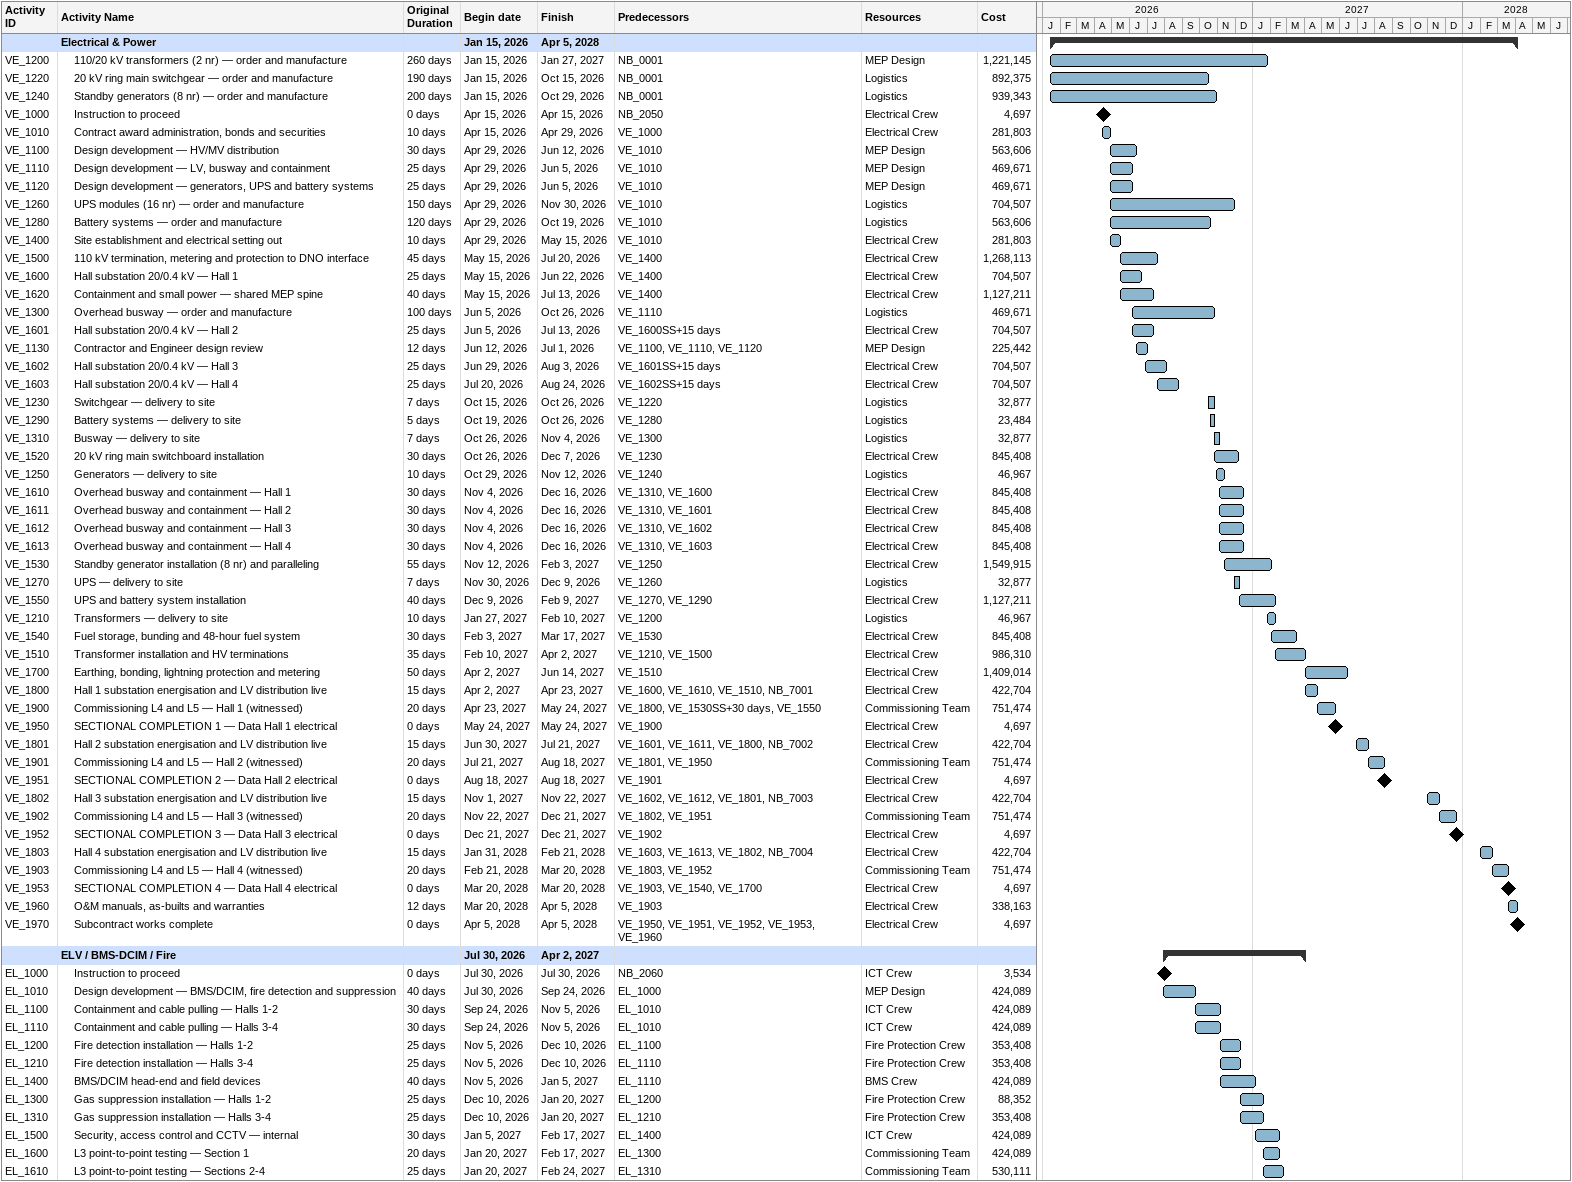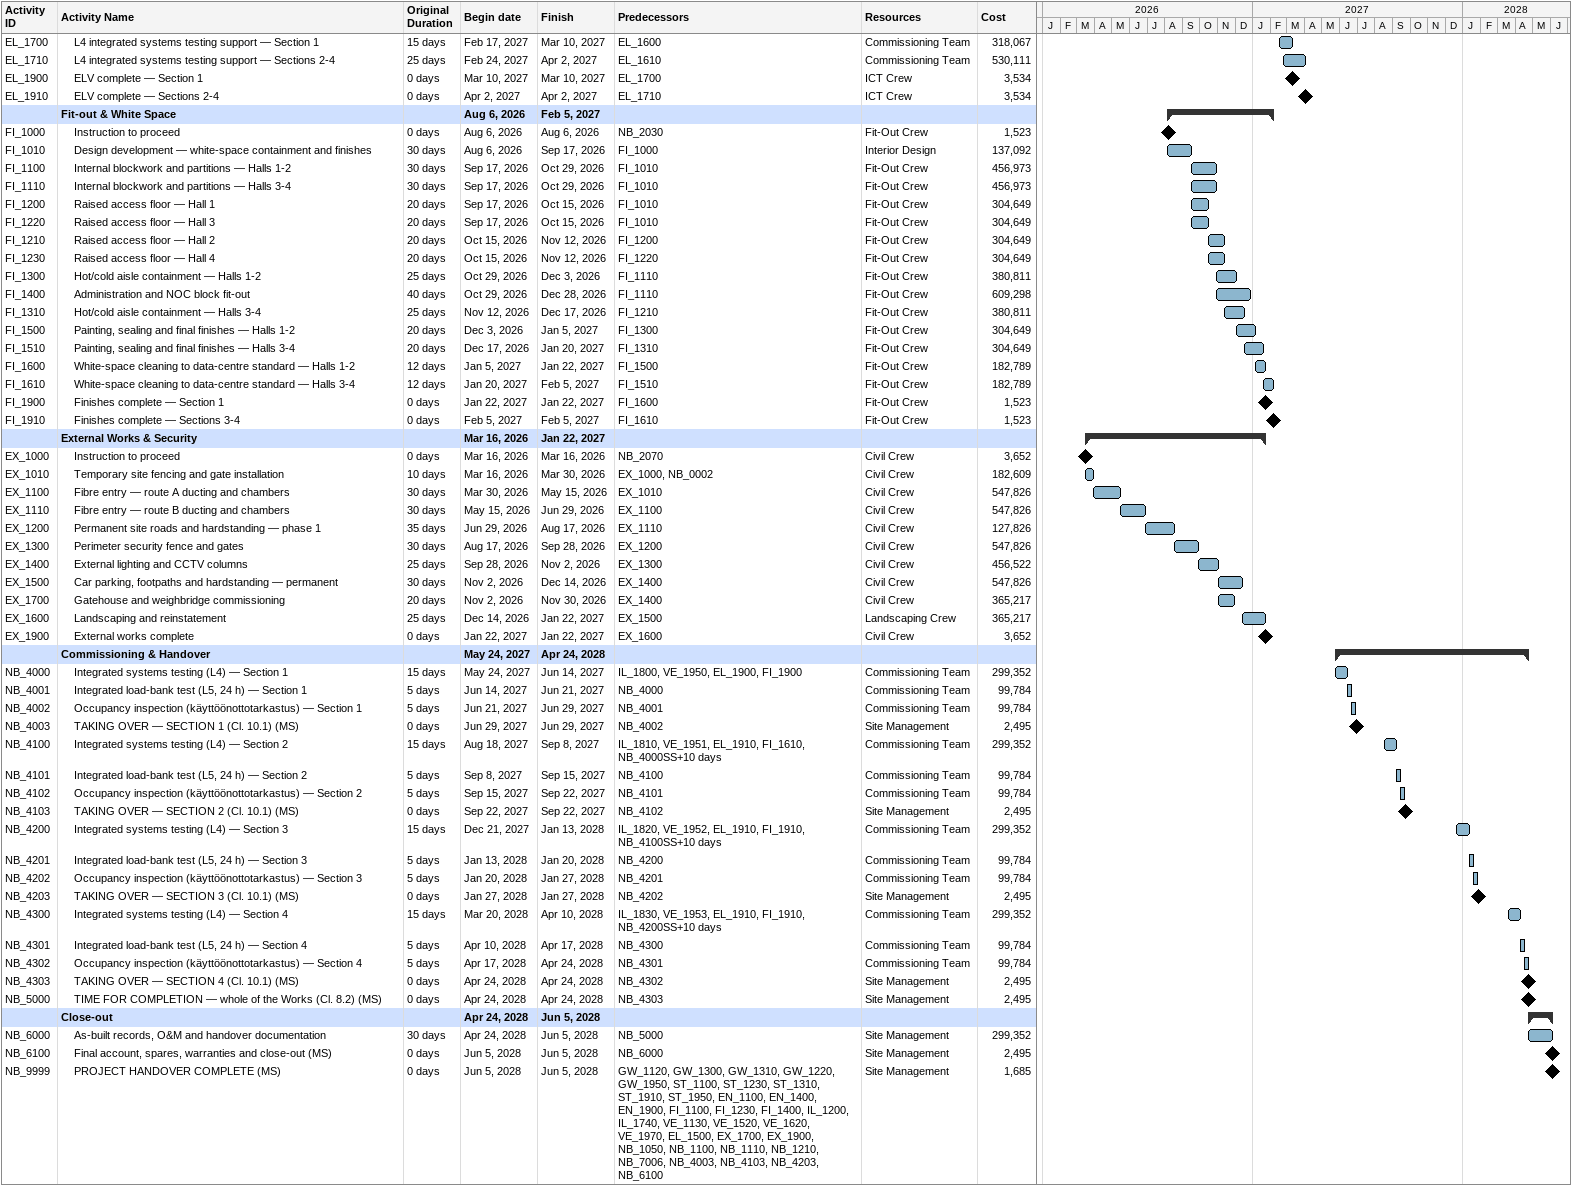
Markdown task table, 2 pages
| ID | Level | Task | Original duration | Start | Finish | Predecessors | Resources | Cost |
|---|---|---|---|---|---|---|---|---|
|  | 1 | **Electrical & Power** |  | 2026-01-15 | 2028-04-05 |  |  |  |
| VE_1200 | 2 | 110/20 kV transformers (2 nr) — order and manufacture | 260d | 2026-01-15 | 2027-01-27 | NB_0001 | MEP Design | 1221145 |
| VE_1220 | 2 | 20 kV ring main switchgear — order and manufacture | 190d | 2026-01-15 | 2026-10-15 | NB_0001 | Logistics | 892375 |
| VE_1240 | 2 | Standby generators (8 nr) — order and manufacture | 200d | 2026-01-15 | 2026-10-29 | NB_0001 | Logistics | 939343 |
| VE_1000 | 2 | Instruction to proceed | 0d | 2026-04-15 | 2026-04-15 | NB_2050 | Electrical Crew | 4697 |
| VE_1010 | 2 | Contract award administration, bonds and securities | 10d | 2026-04-15 | 2026-04-29 | VE_1000 | Electrical Crew | 281803 |
| VE_1100 | 2 | Design development — HV/MV distribution | 30d | 2026-04-29 | 2026-06-12 | VE_1010 | MEP Design | 563606 |
| VE_1110 | 2 | Design development — LV, busway and containment | 25d | 2026-04-29 | 2026-06-05 | VE_1010 | MEP Design | 469671 |
| VE_1120 | 2 | Design development — generators, UPS and battery systems | 25d | 2026-04-29 | 2026-06-05 | VE_1010 | MEP Design | 469671 |
| VE_1260 | 2 | UPS modules (16 nr) — order and manufacture | 150d | 2026-04-29 | 2026-11-30 | VE_1010 | Logistics | 704507 |
| VE_1280 | 2 | Battery systems — order and manufacture | 120d | 2026-04-29 | 2026-10-19 | VE_1010 | Logistics | 563606 |
| VE_1400 | 2 | Site establishment and electrical setting out | 10d | 2026-04-29 | 2026-05-15 | VE_1010 | Electrical Crew | 281803 |
| VE_1500 | 2 | 110 kV termination, metering and protection to DNO interface | 45d | 2026-05-15 | 2026-07-20 | VE_1400 | Electrical Crew | 1268113 |
| VE_1600 | 2 | Hall substation 20/0.4 kV — Hall 1 | 25d | 2026-05-15 | 2026-06-22 | VE_1400 | Electrical Crew | 704507 |
| VE_1620 | 2 | Containment and small power — shared MEP spine | 40d | 2026-05-15 | 2026-07-13 | VE_1400 | Electrical Crew | 1127211 |
| VE_1300 | 2 | Overhead busway — order and manufacture | 100d | 2026-06-05 | 2026-10-26 | VE_1110 | Logistics | 469671 |
| VE_1601 | 2 | Hall substation 20/0.4 kV — Hall 2 | 25d | 2026-06-05 | 2026-07-13 | VE_1600SS+15d | Electrical Crew | 704507 |
| VE_1130 | 2 | Contractor and Engineer design review | 12d | 2026-06-12 | 2026-07-01 | VE_1100, VE_1110, VE_1120 | MEP Design | 225442 |
| VE_1602 | 2 | Hall substation 20/0.4 kV — Hall 3 | 25d | 2026-06-29 | 2026-08-03 | VE_1601SS+15d | Electrical Crew | 704507 |
| VE_1603 | 2 | Hall substation 20/0.4 kV — Hall 4 | 25d | 2026-07-20 | 2026-08-24 | VE_1602SS+15d | Electrical Crew | 704507 |
| VE_1230 | 2 | Switchgear — delivery to site | 7d | 2026-10-15 | 2026-10-26 | VE_1220 | Logistics | 32877 |
| VE_1290 | 2 | Battery systems — delivery to site | 5d | 2026-10-19 | 2026-10-26 | VE_1280 | Logistics | 23484 |
| VE_1310 | 2 | Busway — delivery to site | 7d | 2026-10-26 | 2026-11-04 | VE_1300 | Logistics | 32877 |
| VE_1520 | 2 | 20 kV ring main switchboard installation | 30d | 2026-10-26 | 2026-12-07 | VE_1230 | Electrical Crew | 845408 |
| VE_1250 | 2 | Generators — delivery to site | 10d | 2026-10-29 | 2026-11-12 | VE_1240 | Logistics | 46967 |
| VE_1610 | 2 | Overhead busway and containment — Hall 1 | 30d | 2026-11-04 | 2026-12-16 | VE_1310, VE_1600 | Electrical Crew | 845408 |
| VE_1611 | 2 | Overhead busway and containment — Hall 2 | 30d | 2026-11-04 | 2026-12-16 | VE_1310, VE_1601 | Electrical Crew | 845408 |
| VE_1612 | 2 | Overhead busway and containment — Hall 3 | 30d | 2026-11-04 | 2026-12-16 | VE_1310, VE_1602 | Electrical Crew | 845408 |
| VE_1613 | 2 | Overhead busway and containment — Hall 4 | 30d | 2026-11-04 | 2026-12-16 | VE_1310, VE_1603 | Electrical Crew | 845408 |
| VE_1530 | 2 | Standby generator installation (8 nr) and paralleling | 55d | 2026-11-12 | 2027-02-03 | VE_1250 | Electrical Crew | 1549915 |
| VE_1270 | 2 | UPS — delivery to site | 7d | 2026-11-30 | 2026-12-09 | VE_1260 | Logistics | 32877 |
| VE_1550 | 2 | UPS and battery system installation | 40d | 2026-12-09 | 2027-02-09 | VE_1270, VE_1290 | Electrical Crew | 1127211 |
| VE_1210 | 2 | Transformers — delivery to site | 10d | 2027-01-27 | 2027-02-10 | VE_1200 | Logistics | 46967 |
| VE_1540 | 2 | Fuel storage, bunding and 48-hour fuel system | 30d | 2027-02-03 | 2027-03-17 | VE_1530 | Electrical Crew | 845408 |
| VE_1510 | 2 | Transformer installation and HV terminations | 35d | 2027-02-10 | 2027-04-02 | VE_1210, VE_1500 | Electrical Crew | 986310 |
| VE_1700 | 2 | Earthing, bonding, lightning protection and metering | 50d | 2027-04-02 | 2027-06-14 | VE_1510 | Electrical Crew | 1409014 |
| VE_1800 | 2 | Hall 1 substation energisation and LV distribution live | 15d | 2027-04-02 | 2027-04-23 | VE_1600, VE_1610, VE_1510, NB_7001 | Electrical Crew | 422704 |
| VE_1900 | 2 | Commissioning L4 and L5 — Hall 1 (witnessed) | 20d | 2027-04-23 | 2027-05-24 | VE_1800, VE_1530SS+30d, VE_1550 | Commissioning Team | 751474 |
| VE_1950 | 2 | SECTIONAL COMPLETION 1 — Data Hall 1 electrical | 0d | 2027-05-24 | 2027-05-24 | VE_1900 | Electrical Crew | 4697 |
| VE_1801 | 2 | Hall 2 substation energisation and LV distribution live | 15d | 2027-06-30 | 2027-07-21 | VE_1601, VE_1611, VE_1800, NB_7002 | Electrical Crew | 422704 |
| VE_1901 | 2 | Commissioning L4 and L5 — Hall 2 (witnessed) | 20d | 2027-07-21 | 2027-08-18 | VE_1801, VE_1950 | Commissioning Team | 751474 |
| VE_1951 | 2 | SECTIONAL COMPLETION 2 — Data Hall 2 electrical | 0d | 2027-08-18 | 2027-08-18 | VE_1901 | Electrical Crew | 4697 |
| VE_1802 | 2 | Hall 3 substation energisation and LV distribution live | 15d | 2027-11-01 | 2027-11-22 | VE_1602, VE_1612, VE_1801, NB_7003 | Electrical Crew | 422704 |
| VE_1902 | 2 | Commissioning L4 and L5 — Hall 3 (witnessed) | 20d | 2027-11-22 | 2027-12-21 | VE_1802, VE_1951 | Commissioning Team | 751474 |
| VE_1952 | 2 | SECTIONAL COMPLETION 3 — Data Hall 3 electrical | 0d | 2027-12-21 | 2027-12-21 | VE_1902 | Electrical Crew | 4697 |
| VE_1803 | 2 | Hall 4 substation energisation and LV distribution live | 15d | 2028-01-31 | 2028-02-21 | VE_1603, VE_1613, VE_1802, NB_7004 | Electrical Crew | 422704 |
| VE_1903 | 2 | Commissioning L4 and L5 — Hall 4 (witnessed) | 20d | 2028-02-21 | 2028-03-20 | VE_1803, VE_1952 | Commissioning Team | 751474 |
| VE_1953 | 2 | SECTIONAL COMPLETION 4 — Data Hall 4 electrical | 0d | 2028-03-20 | 2028-03-20 | VE_1903, VE_1540, VE_1700 | Electrical Crew | 4697 |
| VE_1960 | 2 | O&M manuals, as-builts and warranties | 12d | 2028-03-20 | 2028-04-05 | VE_1903 | Electrical Crew | 338163 |
| VE_1970 | 2 | Subcontract works complete | 0d | 2028-04-05 | 2028-04-05 | VE_1950, VE_1951, VE_1952, VE_1953, VE_1960 | Electrical Crew | 4697 |
|  | 1 | **ELV / BMS-DCIM / Fire** |  | 2026-07-30 | 2027-04-02 |  |  |  |
| EL_1000 | 2 | Instruction to proceed | 0d | 2026-07-30 | 2026-07-30 | NB_2060 | ICT Crew | 3534 |
| EL_1010 | 2 | Design development — BMS/DCIM, fire detection and suppression | 40d | 2026-07-30 | 2026-09-24 | EL_1000 | MEP Design | 424089 |
| EL_1100 | 2 | Containment and cable pulling — Halls 1-2 | 30d | 2026-09-24 | 2026-11-05 | EL_1010 | ICT Crew | 424089 |
| EL_1110 | 2 | Containment and cable pulling — Halls 3-4 | 30d | 2026-09-24 | 2026-11-05 | EL_1010 | ICT Crew | 424089 |
| EL_1200 | 2 | Fire detection installation — Halls 1-2 | 25d | 2026-11-05 | 2026-12-10 | EL_1100 | Fire Protection Crew | 353408 |
| EL_1210 | 2 | Fire detection installation — Halls 3-4 | 25d | 2026-11-05 | 2026-12-10 | EL_1110 | Fire Protection Crew | 353408 |
| EL_1400 | 2 | BMS/DCIM head-end and field devices | 40d | 2026-11-05 | 2027-01-05 | EL_1110 | BMS Crew | 424089 |
| EL_1300 | 2 | Gas suppression installation — Halls 1-2 | 25d | 2026-12-10 | 2027-01-20 | EL_1200 | Fire Protection Crew | 88352 |
| EL_1310 | 2 | Gas suppression installation — Halls 3-4 | 25d | 2026-12-10 | 2027-01-20 | EL_1210 | Fire Protection Crew | 353408 |
| EL_1500 | 2 | Security, access control and CCTV — internal | 30d | 2027-01-05 | 2027-02-17 | EL_1400 | ICT Crew | 424089 |
| EL_1600 | 2 | L3 point-to-point testing — Section 1 | 20d | 2027-01-20 | 2027-02-17 | EL_1300 | Commissioning Team | 424089 |
| EL_1610 | 2 | L3 point-to-point testing — Sections 2-4 | 25d | 2027-01-20 | 2027-02-24 | EL_1310 | Commissioning Team | 530111 |
| EL_1700 | 2 | L4 integrated systems testing support — Section 1 | 15d | 2027-02-17 | 2027-03-10 | EL_1600 | Commissioning Team | 318067 |
| EL_1710 | 2 | L4 integrated systems testing support — Sections 2-4 | 25d | 2027-02-24 | 2027-04-02 | EL_1610 | Commissioning Team | 530111 |
| EL_1900 | 2 | ELV complete — Section 1 | 0d | 2027-03-10 | 2027-03-10 | EL_1700 | ICT Crew | 3534 |
| EL_1910 | 2 | ELV complete — Sections 2-4 | 0d | 2027-04-02 | 2027-04-02 | EL_1710 | ICT Crew | 3534 |
|  | 1 | **Fit-out & White Space** |  | 2026-08-06 | 2027-02-05 |  |  |  |
| FI_1000 | 2 | Instruction to proceed | 0d | 2026-08-06 | 2026-08-06 | NB_2030 | Fit-Out Crew | 1523 |
| FI_1010 | 2 | Design development — white-space containment and finishes | 30d | 2026-08-06 | 2026-09-17 | FI_1000 | Interior Design | 137092 |
| FI_1100 | 2 | Internal blockwork and partitions — Halls 1-2 | 30d | 2026-09-17 | 2026-10-29 | FI_1010 | Fit-Out Crew | 456973 |
| FI_1110 | 2 | Internal blockwork and partitions — Halls 3-4 | 30d | 2026-09-17 | 2026-10-29 | FI_1010 | Fit-Out Crew | 456973 |
| FI_1200 | 2 | Raised access floor — Hall 1 | 20d | 2026-09-17 | 2026-10-15 | FI_1010 | Fit-Out Crew | 304649 |
| FI_1220 | 2 | Raised access floor — Hall 3 | 20d | 2026-09-17 | 2026-10-15 | FI_1010 | Fit-Out Crew | 304649 |
| FI_1210 | 2 | Raised access floor — Hall 2 | 20d | 2026-10-15 | 2026-11-12 | FI_1200 | Fit-Out Crew | 304649 |
| FI_1230 | 2 | Raised access floor — Hall 4 | 20d | 2026-10-15 | 2026-11-12 | FI_1220 | Fit-Out Crew | 304649 |
| FI_1300 | 2 | Hot/cold aisle containment — Halls 1-2 | 25d | 2026-10-29 | 2026-12-03 | FI_1110 | Fit-Out Crew | 380811 |
| FI_1400 | 2 | Administration and NOC block fit-out | 40d | 2026-10-29 | 2026-12-28 | FI_1110 | Fit-Out Crew | 609298 |
| FI_1310 | 2 | Hot/cold aisle containment — Halls 3-4 | 25d | 2026-11-12 | 2026-12-17 | FI_1210 | Fit-Out Crew | 380811 |
| FI_1500 | 2 | Painting, sealing and final finishes — Halls 1-2 | 20d | 2026-12-03 | 2027-01-05 | FI_1300 | Fit-Out Crew | 304649 |
| FI_1510 | 2 | Painting, sealing and final finishes — Halls 3-4 | 20d | 2026-12-17 | 2027-01-20 | FI_1310 | Fit-Out Crew | 304649 |
| FI_1600 | 2 | White-space cleaning to data-centre standard — Halls 1-2 | 12d | 2027-01-05 | 2027-01-22 | FI_1500 | Fit-Out Crew | 182789 |
| FI_1610 | 2 | White-space cleaning to data-centre standard — Halls 3-4 | 12d | 2027-01-20 | 2027-02-05 | FI_1510 | Fit-Out Crew | 182789 |
| FI_1900 | 2 | Finishes complete — Section 1 | 0d | 2027-01-22 | 2027-01-22 | FI_1600 | Fit-Out Crew | 1523 |
| FI_1910 | 2 | Finishes complete — Sections 3-4 | 0d | 2027-02-05 | 2027-02-05 | FI_1610 | Fit-Out Crew | 1523 |
|  | 1 | **External Works & Security** |  | 2026-03-16 | 2027-01-22 |  |  |  |
| EX_1000 | 2 | Instruction to proceed | 0d | 2026-03-16 | 2026-03-16 | NB_2070 | Civil Crew | 3652 |
| EX_1010 | 2 | Temporary site fencing and gate installation | 10d | 2026-03-16 | 2026-03-30 | EX_1000, NB_0002 | Civil Crew | 182609 |
| EX_1100 | 2 | Fibre entry — route A ducting and chambers | 30d | 2026-03-30 | 2026-05-15 | EX_1010 | Civil Crew | 547826 |
| EX_1110 | 2 | Fibre entry — route B ducting and chambers | 30d | 2026-05-15 | 2026-06-29 | EX_1100 | Civil Crew | 547826 |
| EX_1200 | 2 | Permanent site roads and hardstanding — phase 1 | 35d | 2026-06-29 | 2026-08-17 | EX_1110 | Civil Crew | 127826 |
| EX_1300 | 2 | Perimeter security fence and gates | 30d | 2026-08-17 | 2026-09-28 | EX_1200 | Civil Crew | 547826 |
| EX_1400 | 2 | External lighting and CCTV columns | 25d | 2026-09-28 | 2026-11-02 | EX_1300 | Civil Crew | 456522 |
| EX_1500 | 2 | Car parking, footpaths and hardstanding — permanent | 30d | 2026-11-02 | 2026-12-14 | EX_1400 | Civil Crew | 547826 |
| EX_1700 | 2 | Gatehouse and weighbridge commissioning | 20d | 2026-11-02 | 2026-11-30 | EX_1400 | Civil Crew | 365217 |
| EX_1600 | 2 | Landscaping and reinstatement | 25d | 2026-12-14 | 2027-01-22 | EX_1500 | Landscaping Crew | 365217 |
| EX_1900 | 2 | External works complete | 0d | 2027-01-22 | 2027-01-22 | EX_1600 | Civil Crew | 3652 |
|  | 1 | **Commissioning & Handover** |  | 2027-05-24 | 2028-04-24 |  |  |  |
| NB_4000 | 2 | Integrated systems testing (L4) — Section 1 | 15d | 2027-05-24 | 2027-06-14 | IL_1800, VE_1950, EL_1900, FI_1900 | Commissioning Team | 299352 |
| NB_4001 | 2 | Integrated load-bank test (L5, 24 h) — Section 1 | 5d | 2027-06-14 | 2027-06-21 | NB_4000 | Commissioning Team | 99784 |
| NB_4002 | 2 | Occupancy inspection (käyttöönottotarkastus) — Section 1 | 5d | 2027-06-21 | 2027-06-29 | NB_4001 | Commissioning Team | 99784 |
| NB_4003 | 2 | TAKING OVER — SECTION 1 (Cl. 10.1) (MS) | 0d | 2027-06-29 | 2027-06-29 | NB_4002 | Site Management | 2495 |
| NB_4100 | 2 | Integrated systems testing (L4) — Section 2 | 15d | 2027-08-18 | 2027-09-08 | IL_1810, VE_1951, EL_1910, FI_1610, NB_4000SS+10d | Commissioning Team | 299352 |
| NB_4101 | 2 | Integrated load-bank test (L5, 24 h) — Section 2 | 5d | 2027-09-08 | 2027-09-15 | NB_4100 | Commissioning Team | 99784 |
| NB_4102 | 2 | Occupancy inspection (käyttöönottotarkastus) — Section 2 | 5d | 2027-09-15 | 2027-09-22 | NB_4101 | Commissioning Team | 99784 |
| NB_4103 | 2 | TAKING OVER — SECTION 2 (Cl. 10.1) (MS) | 0d | 2027-09-22 | 2027-09-22 | NB_4102 | Site Management | 2495 |
| NB_4200 | 2 | Integrated systems testing (L4) — Section 3 | 15d | 2027-12-21 | 2028-01-13 | IL_1820, VE_1952, EL_1910, FI_1910, NB_4100SS+10d | Commissioning Team | 299352 |
| NB_4201 | 2 | Integrated load-bank test (L5, 24 h) — Section 3 | 5d | 2028-01-13 | 2028-01-20 | NB_4200 | Commissioning Team | 99784 |
| NB_4202 | 2 | Occupancy inspection (käyttöönottotarkastus) — Section 3 | 5d | 2028-01-20 | 2028-01-27 | NB_4201 | Commissioning Team | 99784 |
| NB_4203 | 2 | TAKING OVER — SECTION 3 (Cl. 10.1) (MS) | 0d | 2028-01-27 | 2028-01-27 | NB_4202 | Site Management | 2495 |
| NB_4300 | 2 | Integrated systems testing (L4) — Section 4 | 15d | 2028-03-20 | 2028-04-10 | IL_1830, VE_1953, EL_1910, FI_1910, NB_4200SS+10d | Commissioning Team | 299352 |
| NB_4301 | 2 | Integrated load-bank test (L5, 24 h) — Section 4 | 5d | 2028-04-10 | 2028-04-17 | NB_4300 | Commissioning Team | 99784 |
| NB_4302 | 2 | Occupancy inspection (käyttöönottotarkastus) — Section 4 | 5d | 2028-04-17 | 2028-04-24 | NB_4301 | Commissioning Team | 99784 |
| NB_4303 | 2 | TAKING OVER — SECTION 4 (Cl. 10.1) (MS) | 0d | 2028-04-24 | 2028-04-24 | NB_4302 | Site Management | 2495 |
| NB_5000 | 2 | TIME FOR COMPLETION — whole of the Works (Cl. 8.2) (MS) | 0d | 2028-04-24 | 2028-04-24 | NB_4303 | Site Management | 2495 |
|  | 1 | **Close-out** |  | 2028-04-24 | 2028-06-05 |  |  |  |
| NB_6000 | 2 | As-built records, O&M and handover documentation | 30d | 2028-04-24 | 2028-06-05 | NB_5000 | Site Management | 299352 |
| NB_6100 | 2 | Final account, spares, warranties and close-out (MS) | 0d | 2028-06-05 | 2028-06-05 | NB_6000 | Site Management | 2495 |
| NB_9999 | 2 | PROJECT HANDOVER COMPLETE (MS) | 0d | 2028-06-05 | 2028-06-05 | GW_1120, GW_1300, GW_1310, GW_1220, GW_1950, ST_1100, ST_1230, ST_1310, ST_1910, ST_1950, EN_1100, EN_1400, EN_1900, FI_1100, FI_1230, FI_1400, IL_1200, IL_1740, VE_1130, VE_1520, VE_1620, VE_1970, EL_1500, EX_1700, EX_1900, NB_1050, NB_1100, NB_1110, NB_1210, NB_7006, NB_4003, NB_4103, NB_4203, NB_6100 | Site Management | 1685 |
